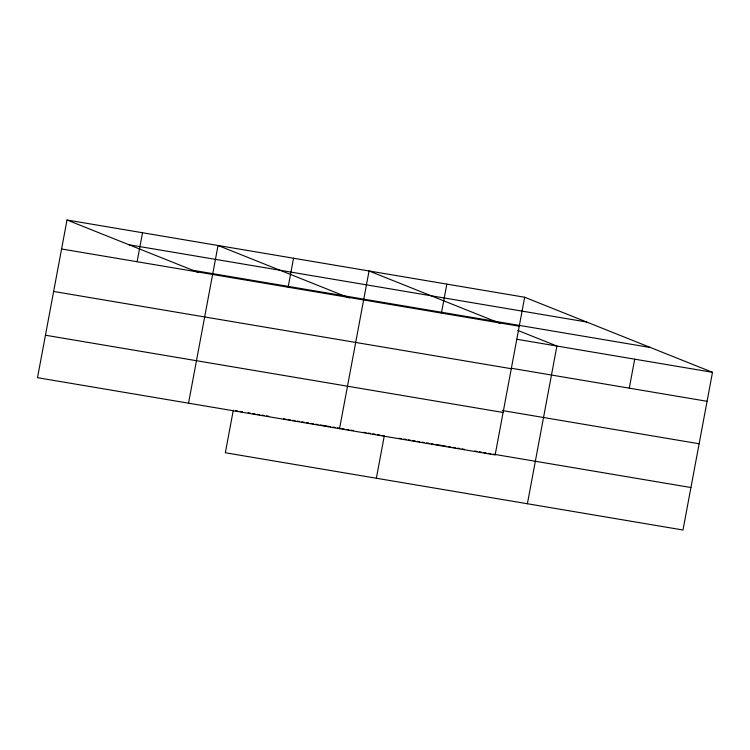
<?xml version="1.0" encoding="UTF-8"?>
<svg xmlns="http://www.w3.org/2000/svg" width="750" height="750" viewBox="0 0 750 750"><rect width="100%" height="100%" fill="white"/><g stroke="black" fill="none" stroke-linecap="round" stroke-linejoin="round"><path stroke-width="1.12" d="M67.013 219.994L37.5 377.691L495.15 454.941L524.663 297.244L67.013 219.994L198.3 272.466M137.1 261.731L142.528 232.744M188.522 403.191L218.034 245.484L349.322 297.956M233.287 410.278L225.338 452.756L682.987 530.006L712.5 372.309L524.663 297.244M288.122 287.222L293.55 258.234M339.544 428.681L369.056 270.975L500.353 323.447M376.359 478.247L384.309 435.778L382.022 435.384M441.431 313.097L446.859 284.109M527.391 503.738L556.903 346.041L517.753 330.394M629.278 388.163L634.697 359.175M129 244.772L586.65 322.013M192.863 270.291L650.513 347.531M61.584 248.981L519.234 326.231M516.853 339.281L712.5 372.309M511.434 368.269L707.072 401.297M53.634 291.459L511.284 368.709M502.341 410.55L699.122 443.766M45.45 335.222L503.1 412.472M235.575 410.672L237.863 411.056M240.15 411.441L242.438 411.825M248.166 412.791L250.453 413.175M252.741 413.569L255.028 413.953M257.316 414.337L259.603 414.722M261.891 415.106L264.178 415.5M266.466 415.884L268.753 416.269M283.631 418.781L285.919 419.166M288.206 419.55L290.494 419.934M292.781 420.328L295.069 420.712M297.356 421.097L299.644 421.481M301.931 421.866L304.228 422.259M306.516 422.644L308.803 423.028M311.091 423.412L313.378 423.797M315.666 424.191L317.953 424.575M320.241 424.959L330.534 426.694M332.831 427.087L335.119 427.472M337.406 427.856L339.694 428.241M341.981 428.625L344.269 429.019M346.556 429.403L348.844 429.788M351.131 430.172L353.419 430.556M363.722 432.3L366.009 432.684M368.297 433.069L370.584 433.453M372.872 433.847L375.159 434.231M377.447 434.616L379.734 435M399.188 438.281L401.475 438.675M403.762 439.059L406.05 439.444M408.337 439.828L410.625 440.212M412.913 440.606L415.2 440.991M417.488 441.375L419.784 441.759M422.072 442.144L424.359 442.538M426.647 442.922L428.934 443.306M431.222 443.691L433.509 444.075M435.797 444.469L446.091 446.203M448.378 446.588L450.675 446.972M452.963 447.356L455.25 447.75M457.538 448.134L459.825 448.519M462.113 448.903L464.4 449.288M474.694 451.031L476.981 451.416M479.278 451.8L481.566 452.184M483.853 452.578L486.141 452.963M488.428 453.347L490.716 453.731M493.003 454.116L690.938 487.528"/></g></svg>
